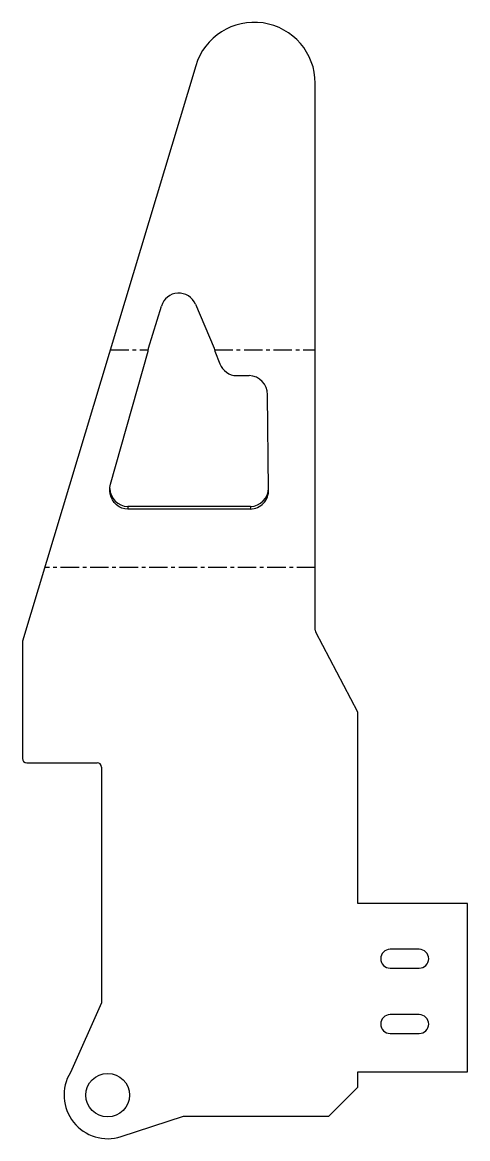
# Model space of a CAD drawing. Header units: millimetres. Extents: x -281 to 25, y -378 to 391.
import ezdxf

# ---------------------------------------------------------------- set-up
doc = ezdxf.new("R2010")
doc.units = ezdxf.units.MM
doc.linetypes.add('CENTERX2', pattern=[20.32, 12.7, -2.54, 2.54, -2.54])

msp = doc.modelspace()

# ---------------------------------------------------------------- linework, layer by layer
at = {"color": 7, "linetype": 'Continuous', "lineweight": 25}
for p, q in [((-161.75, 360.87), (-280.98, -35.42)), ((-79.53, -27.99), (-79.53, 348.77)), ((-194.2, 166.26), (-185.45, 195.35)), ((-161.97, 196.63), (-149.09, 166.26)), ((-220.44, 72.61), (-194.51, 164.34)), ((-194.51, 164.34), (-194.2, 166.26)), ((-149.09, 166.26), (-148.65, 164.34)), ((-148.65, 164.34), (-145.15, 155.53)), ((-133.64, 147.42), (-124.99, 147.42)), ((-111.66, 68.96), (-112.49, 134.3)), ((-208.47, 57.3), (-208.47, 55.48)), ((-124.16, 57.3), (-208.47, 57.3)), ((-124.16, 55.48), (-208.47, 55.48)), ((-124.16, 57.3), (-124.16, 55.48)), ((-50.33, -84.35), (-79.19, -29.38)), ((-281.11, -36.28), (-281.11, -116.2)), ((-50.17, -216.21), (-50.17, -84.73)), ((-278.11, -119.2), (-229.61, -119.2)), ((-226.61, -122.2), (-226.61, -284.62)), ((25.36, -216.21), (-50.17, -216.21)), ((25.36, -332.21), (25.36, -216.21)), ((-7.97, -247.7), (-27.97, -247.7)), ((-27.97, -260.7), (-7.97, -260.7)), ((-226.61, -284.62), (-248.07, -332.63)), ((-7.97, -292.7), (-27.97, -292.7)), ((-27.97, -305.7), (-7.97, -305.7)), ((-50.17, -332.21), (25.36, -332.21)), ((-50.17, -342.72), (-50.17, -332.21)), ((-70.17, -362.72), (-50.17, -342.72)), ((-213.1, -376.67), (-170.3, -362.72)), ((-170.3, -362.72), (-70.17, -362.72))]:
    msp.add_line(p, q, dxfattribs=at)
at = {"color": 7, "linetype": 'CENTERX2'}
for p, q in [((-220.6, 165.3), (-194.87, 165.3)), ((-148.87, 165.3), (-79.53, 165.3)), ((-79.53, 15.27), (-265.73, 15.27))]:
    msp.add_line(p, q, dxfattribs=at)
at = {"color": 7, "linetype": 'Continuous', "lineweight": 25, "flags": 128}
msp.add_lwpolyline([(-208.47, 55.48), (-210.58, 55.67), (-212.62, 56.23), (-214.55, 57.16), (-216.31, 58.41), (-217.84, 59.97), (-219.1, 61.77), (-220.05, 63.78), (-220.68, 65.93), (-220.96, 68.16), (-220.88, 70.41), (-220.44, 72.61)], dxfattribs=at)
at = {"color": 7, "linetype": 'Continuous', "lineweight": 25}
msp.add_circle((-222.4, -348.15), 15, dxfattribs=at)
for centre, radius, start, end in [((-121.53, 348.77), 42, 0, 163.25539), ((-173.48, 191.75), 12.5, 22.97594, 163.25539), ((-133.39, 159.99), 12.57, 200.76749, 268.88893), ((-125.38, 134.54), 12.89, 358.93999, 88.26688), ((-208.07, 70.17), 12.88, 182.1343, 268.22715), ((-124.58, 70.2), 12.91, 271.86993, 358.98851), ((-124.6, 68.42), 12.95, 271.94117, 2.38835), ((-76.53, -27.99), 3, 180, 207.69808), ((-278.11, -36.28), 3, 163.25539, 180), ((-52.99, -85.75), 3, 19.84101, 27.69808), ((-278.11, -116.2), 3, 180, 270), ((-229.61, -122.2), 3, 0, 90), ((-27.97, -254.2), 6.5, 90, 270), ((-7.97, -254.2), 6.5, 270, 90), ((-27.97, -299.2), 6.5, 90, 270), ((-7.97, -299.2), 6.5, 270, 90), ((-222.4, -348.15), 30, 148.83434, 288.05325)]:
    msp.add_arc(centre, radius, start, end, dxfattribs=at)

doc.saveas('drawing.dxf')
